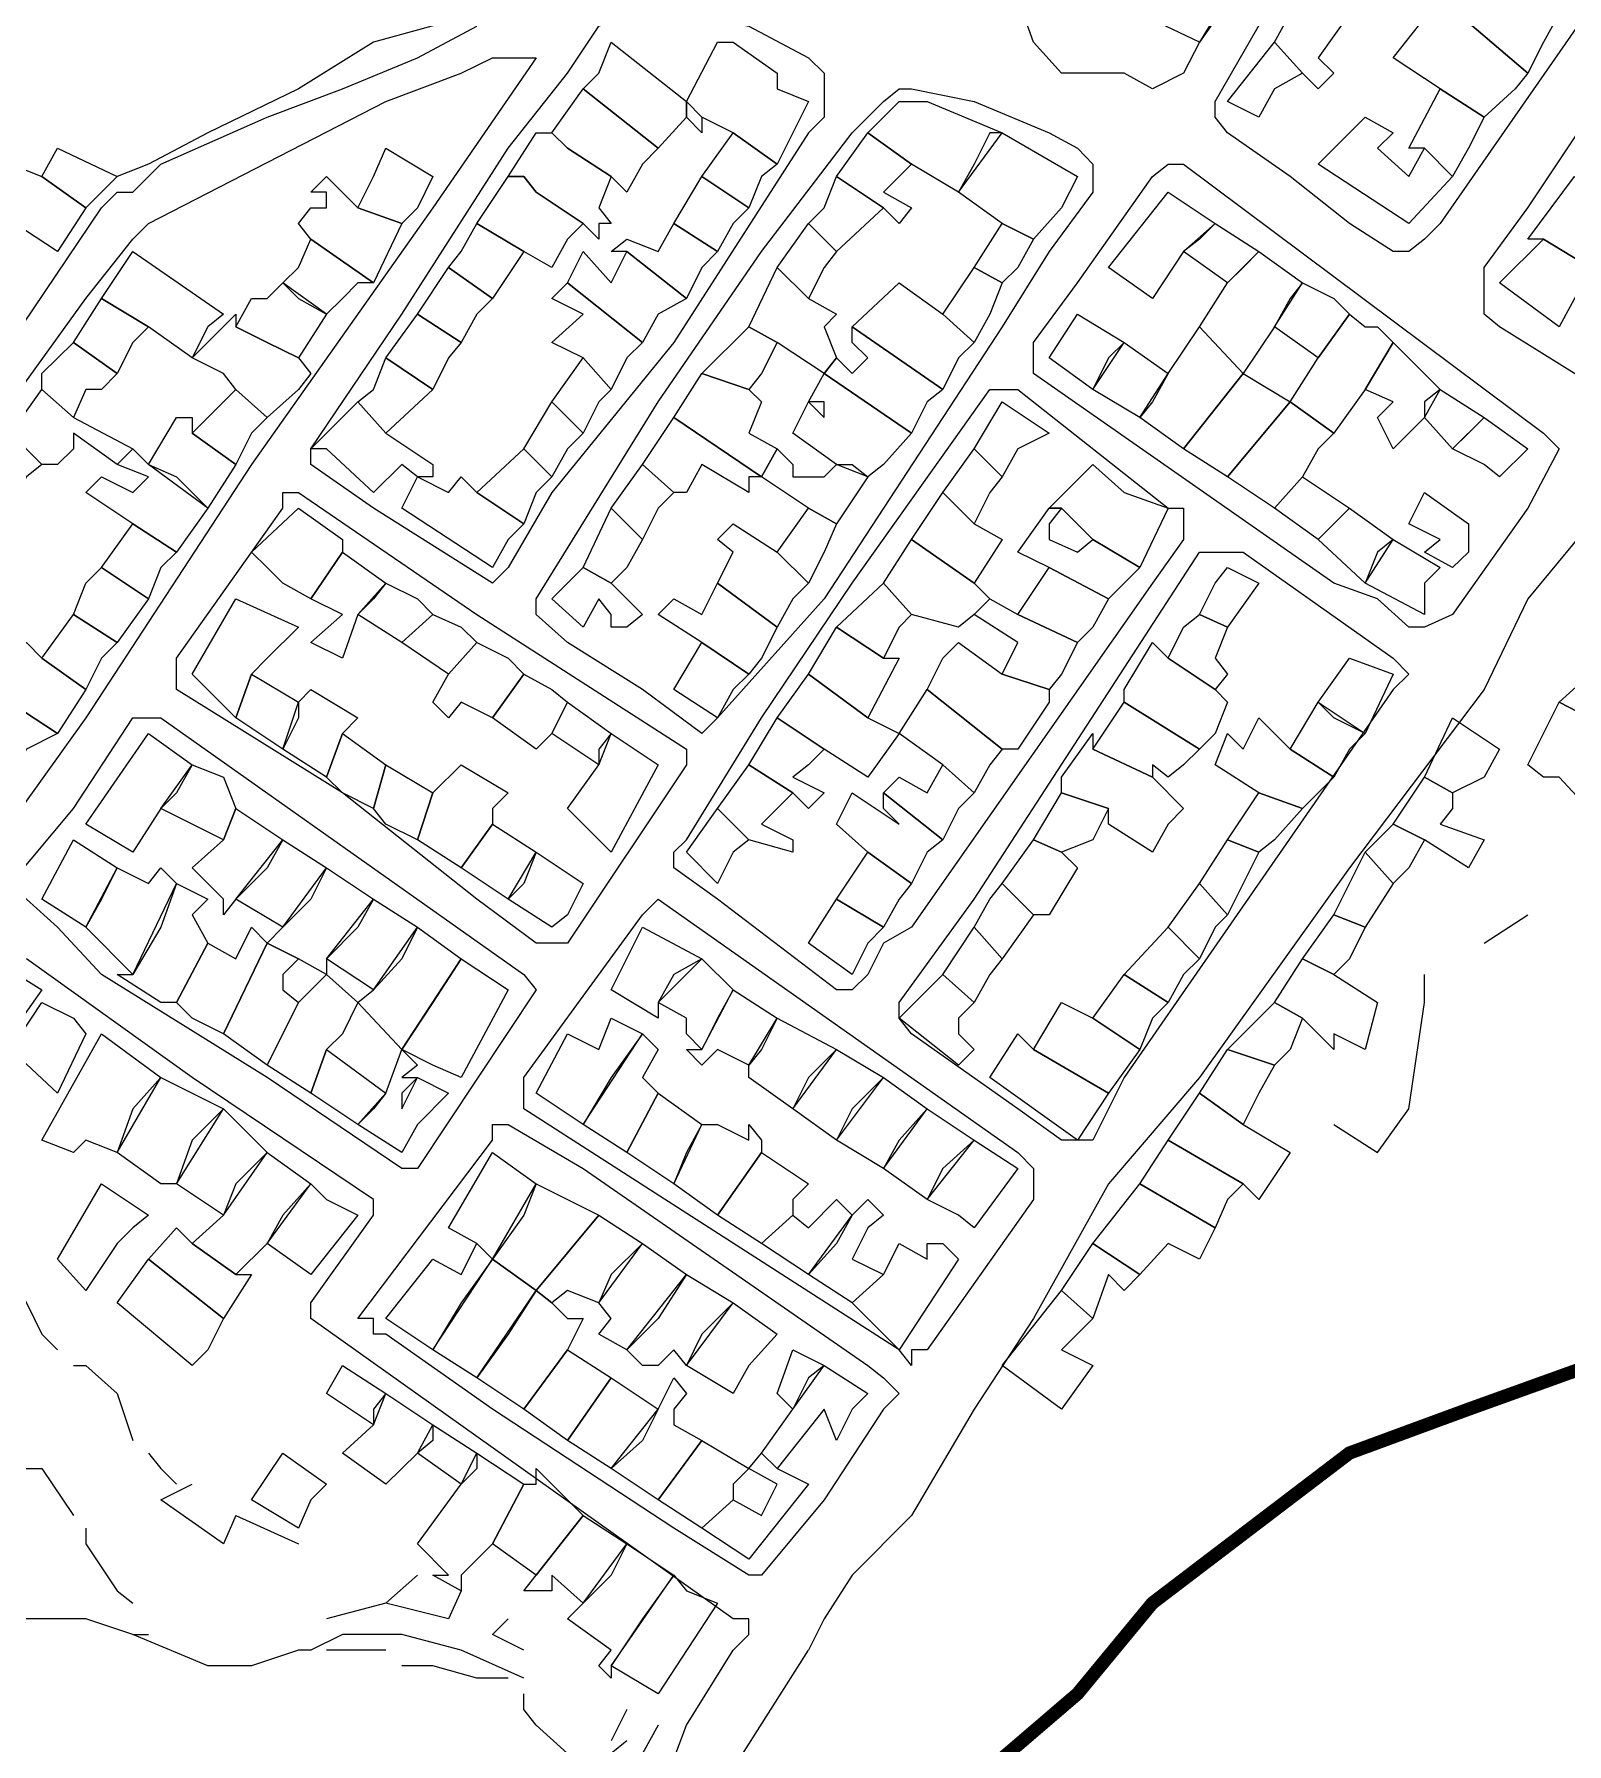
# Model space of a CAD drawing. Header units: millimetres. Extents: x -3588 to 75209, y -3737 to 38254.
# Drawn here: x 27916.7 to 28055, y 4965.9 to 5120.1 of the extents above; entities that cross this region are included whole.
import ezdxf

# ---------------------------------------------------------------- set-up
doc = ezdxf.new("R2010")
doc.units = ezdxf.units.MM
doc.layers.add('P', color=253, linetype='Continuous')

msp = doc.modelspace()

# ---------------------------------------------------------------- linework, layer by layer
at = {"layer": 'P'}
for points in [[(28015.074, 5116.618), (28012.257, 5116.618), (28009.424, 5116.618), (28006.896, 5119.434), (28005.488, 5123.387), (28004.063, 5124.812), (28004.063, 5127.628), (28004.063, 5128.749), (28009.424, 5136.942), (28025.812, 5161.508), (28027.221, 5162.628), (28032.582, 5164.037), (28044.713, 5157.267), (28044.713, 5151.906), (28021.859, 5119.434), (28020.435, 5116.618), (28017.618, 5115.209), (28015.074, 5116.618)], [(28035.399, 5153.314), (28040.76, 5150.498), (28021.859, 5119.434), (28016.482, 5121.979), (28033.99, 5147.953), (28027.221, 5151.906), (28030.037, 5157.267), (28035.399, 5153.314)], [(28035.399, 5103.063), (28030.037, 5107.304), (28024.388, 5111.256), (28023.268, 5112.665), (28023.268, 5114.073), (28028.629, 5123.387), (28044.713, 5146.545), (28050.362, 5154.723), (28051.498, 5154.723), (28052.907, 5154.723), (28069.278, 5143.712), (28069.278, 5142.304), (28069.278, 5139.759), (28059.676, 5126.22), (28043.592, 5103.063), (28042.184, 5101.654), (28040.76, 5100.534), (28039.351, 5100.534), (28035.399, 5103.063)], [(28089.603, 5130.173), (28093.556, 5127.628), (28094.964, 5127.628), (28094.964, 5126.22), (28093.556, 5124.812), (28088.195, 5116.618), (28084.242, 5111.256), (28076.048, 5097.701), (28070.687, 5089.523), (28066.462, 5084.162), (28065.037, 5084.162), (28055.723, 5089.523), (28048.954, 5093.748), (28047.545, 5094.885), (28047.545, 5096.293), (28047.545, 5099.11), (28051.498, 5104.487), (28065.037, 5124.812), (28076.048, 5138.351), (28078.593, 5138.351), (28084.242, 5134.398), (28089.603, 5130.173)], [(27867.151, 5103.063), (27872.801, 5109.848), (27878.162, 5118.026), (27883.539, 5123.387), (27890.309, 5128.749), (27895.67, 5130.173), (27899.911, 5131.581), (27905.272, 5131.581), (27910.634, 5132.99), (27921.356, 5131.581), (27934.911, 5130.173), (27947.33, 5130.173), (27952.691, 5128.749), (27959.461, 5127.628), (27962.005, 5127.628), (27964.838, 5126.22), (27964.838, 5124.812), (27963.414, 5124.812), (27956.644, 5121.979), (27947.33, 5119.434), (27940.561, 5115.209), (27932.367, 5111.256), (27927.005, 5108.424), (27924.189, 5107.304)], [(28052.907, 5119.434), (28051.498, 5116.618), (28043.592, 5123.387), (28044.713, 5124.812), (28044.713, 5126.22), (28047.545, 5123.387), (28050.362, 5126.22), (28054.315, 5121.979), (28052.907, 5119.434)], [(28030.037, 5121.979), (28031.174, 5124.812), (28035.399, 5121.979), (28032.582, 5118.026), (28033.99, 5116.618), (28032.582, 5115.209), (28031.174, 5116.618), (28028.629, 5119.434), (28030.037, 5121.979)], [(28050.362, 5115.209), (28047.545, 5112.665), (28043.592, 5115.209), (28039.351, 5118.026), (28043.592, 5123.387), (28051.498, 5116.618), (28050.362, 5115.209)], [(27958.053, 5070.607), (27947.33, 5077.377), (27941.681, 5081.33), (27941.681, 5082.738), (27949.875, 5094.885), (27959.461, 5109.848), (27964.838, 5116.618), (27967.655, 5120.859), (27970.199, 5121.979), (27974.424, 5121.979), (27975.561, 5121.979), (27981.21, 5120.859), (27986.571, 5118.026), (27987.98, 5116.618), (27987.98, 5115.209), (27987.98, 5112.665), (27986.571, 5111.256), (27974.424, 5092.34), (27963.414, 5078.785), (27959.461, 5072.015), (27958.053, 5070.607)], [(27914.586, 5092.34), (27922.764, 5104.487), (27924.189, 5105.895), (27925.597, 5105.895), (27928.126, 5108.424), (27937.728, 5112.665), (27944.513, 5115.209), (27951.283, 5118.026), (27956.644, 5120.859)], [(27975.561, 5114.073), (27975.561, 5112.665), (27973.016, 5109.848), (27966.246, 5115.209), (27967.655, 5116.618), (27968.775, 5119.434), (27975.561, 5114.073)], [(27985.163, 5111.256), (27983.739, 5108.424), (27979.786, 5111.256), (27976.969, 5112.665), (27975.561, 5114.073), (27978.377, 5119.434), (27979.786, 5119.434), (27983.739, 5116.618), (27983.739, 5115.209), (27986.571, 5114.073), (27985.163, 5111.256)], [(28028.629, 5115.209), (28027.221, 5112.665), (28024.388, 5114.073), (28028.629, 5119.434), (28031.174, 5116.618), (28028.629, 5115.209)], [(27909.225, 5046.329), (27897.078, 5057.052), (27895.67, 5058.46), (27895.67, 5059.885), (27906.681, 5075.968), (27921.356, 5096.293), (27925.597, 5101.654), (27927.005, 5103.063), (27948.45, 5114.073), (27955.236, 5116.618), (27958.053, 5118.026), (27960.885, 5118.026), (27962.005, 5118.026), (27952.691, 5104.487), (27936.32, 5081.33), (27921.356, 5058.46), (27913.45, 5047.45), (27912.042, 5046.329), (27910.634, 5046.329), (27909.225, 5046.329)], [(27971.608, 5061.005), (27964.838, 5065.246), (27962.005, 5067.774), (27962.005, 5069.199), (27973.016, 5086.979), (27982.33, 5100.534), (27990.524, 5111.256), (27993.341, 5114.073), (27994.749, 5115.209), (27995.885, 5115.209), (28001.535, 5114.073), (28008.304, 5111.256), (28010.849, 5109.848), (28012.257, 5108.424), (28012.257, 5107.304), (28012.257, 5105.895), (28008.304, 5100.534), (28004.063, 5093.748), (27987.98, 5069.199), (27978.377, 5058.46), (27976.969, 5057.052), (27971.608, 5061.005)], [(27971.608, 5108.424), (27970.199, 5105.895), (27968.775, 5107.304), (27964.838, 5109.848), (27963.414, 5111.256), (27966.246, 5115.209), (27973.016, 5109.848), (27971.608, 5108.424)], [(28046.137, 5109.848), (28044.713, 5107.304), (28042.184, 5109.848), (28040.76, 5109.848), (28043.592, 5115.209), (28047.545, 5112.665), (28046.137, 5109.848)], [(27976.969, 5112.665), (27976.969, 5111.256), (27975.561, 5112.665), (27975.561, 5114.073), (27976.969, 5112.665)], [(28001.535, 5108.424), (28000.11, 5105.895), (27995.885, 5108.424), (27991.932, 5111.256), (27993.341, 5112.665), (27994.749, 5114.073), (27997.294, 5114.073), (28004.063, 5111.256), (28002.943, 5111.256), (28001.535, 5108.424)], [(28037.943, 5109.848), (28040.76, 5107.304), (28042.184, 5109.848), (28044.713, 5107.304), (28040.76, 5103.063), (28032.582, 5108.424), (28036.807, 5112.665), (28039.351, 5111.256), (28037.943, 5109.848)], [(27967.655, 5103.063), (27967.655, 5101.654), (27966.246, 5103.063), (27962.005, 5105.895), (27960.885, 5107.304), (27959.461, 5107.304), (27962.005, 5111.256), (27963.414, 5111.256), (27964.838, 5109.848), (27968.775, 5107.304), (27967.655, 5104.487), (27968.775, 5103.063), (27967.655, 5103.063)], [(27982.33, 5107.304), (27981.21, 5104.487), (27976.969, 5107.304), (27979.786, 5111.256), (27983.739, 5108.424), (27982.33, 5107.304)], [(27994.749, 5107.304), (27993.341, 5105.895), (27995.885, 5104.487), (27994.749, 5103.063), (27993.341, 5104.487), (27989.1, 5107.304), (27991.932, 5111.256), (27995.885, 5108.424), (27994.749, 5107.304)], [(28009.424, 5104.487), (28006.896, 5101.654), (28004.063, 5103.063), (28000.11, 5105.895), (28004.063, 5111.256), (28010.849, 5107.304), (28009.424, 5104.487)], [(27922.764, 5105.895), (27921.356, 5104.487), (27917.403, 5107.304), (27918.811, 5109.848), (27924.189, 5107.304), (27922.764, 5105.895)], [(27951.283, 5104.487), (27949.875, 5103.063), (27945.922, 5104.487), (27947.33, 5107.304), (27948.45, 5109.848), (27952.691, 5107.304), (27951.283, 5104.487)], [(27917.403, 5107.304), (27921.356, 5104.487), (27918.811, 5100.534), (27910.634, 5105.895), (27912.042, 5108.424), (27913.45, 5107.304), (27914.586, 5108.424), (27917.403, 5107.304)], [(28037.943, 5069.199), (28033.99, 5070.607), (28006.896, 5089.523), (28006.896, 5090.932), (28006.896, 5092.34), (28010.849, 5097.701), (28017.618, 5107.304), (28019.027, 5108.424), (28020.435, 5108.424), (28052.907, 5084.162), (28054.315, 5082.738), (28051.498, 5077.377), (28044.713, 5067.774), (28042.184, 5066.654), (28040.76, 5066.654), (28037.943, 5069.199)], [(27945.922, 5104.487), (27949.875, 5103.063), (27947.33, 5097.701), (27941.681, 5101.654), (27940.561, 5103.063), (27941.681, 5104.487), (27943.089, 5104.487), (27943.089, 5105.895), (27941.681, 5105.895), (27943.089, 5107.304), (27945.922, 5104.487)], [(27964.838, 5101.654), (27963.414, 5099.11), (27960.885, 5100.534), (27956.644, 5103.063), (27959.461, 5107.304), (27960.885, 5107.304), (27962.005, 5105.895), (27966.246, 5103.063), (27964.838, 5101.654)], [(27979.786, 5103.063), (27978.377, 5100.534), (27974.424, 5103.063), (27976.969, 5107.304), (27981.21, 5104.487), (27979.786, 5103.063)], [(27987.98, 5104.487), (27989.1, 5107.304), (27993.341, 5104.487), (27989.1, 5100.534), (27986.571, 5103.063), (27987.98, 5104.487)], [(28021.859, 5101.654), (28020.435, 5100.534), (28017.618, 5096.293), (28013.665, 5099.11), (28019.027, 5105.895), (28023.268, 5103.063), (28021.859, 5101.654)], [(28062.509, 5099.11), (28061.084, 5096.293), (28057.132, 5099.11), (28052.907, 5101.654), (28051.498, 5101.654), (28055.723, 5107.304), (28063.917, 5101.654), (28062.509, 5099.11)], [(27955.236, 5100.534), (27956.644, 5103.063), (27960.885, 5100.534), (27958.053, 5096.293), (27954.1, 5099.11), (27955.236, 5100.534)], [(27976.969, 5099.11), (27975.561, 5096.293), (27970.199, 5100.534), (27968.775, 5100.534), (27970.199, 5101.654), (27973.016, 5100.534), (27974.424, 5103.063), (27978.377, 5100.534), (27976.969, 5099.11)], [(27987.98, 5099.11), (27986.571, 5096.293), (27983.739, 5099.11), (27986.571, 5103.063), (27989.1, 5100.534), (27987.98, 5099.11)], [(28005.488, 5099.11), (28004.063, 5097.701), (28001.535, 5099.11), (28004.063, 5103.063), (28006.896, 5101.654), (28005.488, 5099.11)], [(28025.812, 5099.11), (28024.388, 5097.701), (28020.435, 5100.534), (28023.268, 5103.063), (28027.221, 5100.534), (28025.812, 5099.11)], [(27945.922, 5097.701), (27944.513, 5096.293), (27943.089, 5094.885), (27939.136, 5097.701), (27940.561, 5099.11), (27941.681, 5101.654), (27947.33, 5097.701), (27945.922, 5097.701)], [(28055.723, 5096.293), (28054.315, 5093.748), (28048.954, 5097.701), (28052.907, 5101.654), (28057.132, 5099.11), (28055.723, 5096.293)], [(27932.367, 5093.748), (27930.958, 5090.932), (27927.005, 5093.748), (27922.764, 5096.293), (27925.597, 5100.534), (27933.775, 5094.885), (27932.367, 5093.748)], [(27973.016, 5094.885), (27971.608, 5092.34), (27964.838, 5097.701), (27966.246, 5100.534), (27968.775, 5097.701), (27970.199, 5100.534), (27975.561, 5096.293), (27973.016, 5094.885)], [(28030.037, 5096.293), (28028.629, 5093.748), (28025.812, 5089.523), (28021.859, 5093.748), (28024.388, 5097.701), (28027.221, 5100.534), (28031.174, 5097.701), (28030.037, 5096.293)], [(27956.644, 5094.885), (27955.236, 5092.34), (27951.283, 5094.885), (27954.1, 5099.11), (27958.053, 5096.293), (27956.644, 5094.885)], [(27986.571, 5096.293), (27989.1, 5094.885), (27987.98, 5093.748), (27989.1, 5090.932), (27987.98, 5089.523), (27983.739, 5092.34), (27981.21, 5093.748), (27983.739, 5099.11), (27986.571, 5096.293)], [(28002.943, 5094.885), (28001.535, 5092.34), (27998.702, 5094.885), (28001.535, 5099.11), (28004.063, 5097.701), (28002.943, 5094.885)], [(27940.561, 5096.293), (27943.089, 5094.885), (27940.561, 5090.932), (27937.728, 5092.34), (27934.911, 5093.748), (27936.32, 5096.293), (27937.728, 5096.293), (27939.136, 5097.701), (27940.561, 5096.293)], [(27970.199, 5090.932), (27968.775, 5088.099), (27966.246, 5090.932), (27963.414, 5092.34), (27966.246, 5094.885), (27963.414, 5096.293), (27964.838, 5097.701), (27971.608, 5092.34), (27970.199, 5090.932)], [(28000.11, 5090.932), (27998.702, 5088.099), (27990.524, 5093.748), (27994.749, 5097.701), (27998.702, 5094.885), (28001.535, 5092.34), (28000.11, 5090.932)], [(28033.99, 5096.293), (28035.399, 5094.885), (28032.582, 5090.932), (28028.629, 5093.748), (28031.174, 5097.701), (28033.99, 5096.293)], [(27925.597, 5092.34), (27924.189, 5089.523), (27920.236, 5092.34), (27922.764, 5096.293), (27927.005, 5093.748), (27925.597, 5092.34)], [(27940.561, 5088.099), (27937.728, 5085.571), (27934.911, 5088.099), (27933.775, 5089.523), (27930.958, 5090.932), (27934.911, 5094.885), (27934.911, 5093.748), (27937.728, 5092.34), (27940.561, 5090.932), (27941.681, 5089.523), (27940.561, 5088.099)], [(27954.1, 5090.932), (27952.691, 5088.099), (27948.45, 5090.932), (27951.283, 5094.885), (27955.236, 5092.34), (27954.1, 5090.932)], [(27982.33, 5089.523), (27981.21, 5088.099), (27976.969, 5089.523), (27981.21, 5093.748), (27983.739, 5092.34), (27982.33, 5089.523)], [(27997.294, 5086.979), (27995.885, 5084.162), (27987.98, 5089.523), (27989.1, 5090.932), (27990.524, 5089.523), (27991.932, 5090.932), (27990.524, 5092.34), (27990.524, 5093.748), (27998.702, 5088.099), (27997.294, 5086.979)], [(28013.665, 5090.932), (28012.257, 5088.099), (28008.304, 5090.932), (28010.849, 5094.885), (28015.074, 5092.34), (28013.665, 5090.932)], [(28025.812, 5089.523), (28020.435, 5082.738), (28016.482, 5085.571), (28019.027, 5089.523), (28021.859, 5093.748), (28025.812, 5089.523)], [(28036.807, 5093.748), (28037.943, 5093.748), (28039.351, 5092.34), (28036.807, 5088.099), (28033.99, 5084.162), (28030.037, 5086.979), (28032.582, 5090.932), (28035.399, 5094.885), (28036.807, 5093.748)], [(27922.764, 5088.099), (27921.356, 5088.099), (27920.236, 5085.571), (27917.403, 5088.099), (27917.403, 5089.523), (27920.236, 5092.34), (27924.189, 5089.523), (27922.764, 5088.099)], [(28017.618, 5086.979), (28016.482, 5085.571), (28012.257, 5088.099), (28015.074, 5092.34), (28019.027, 5089.523), (28017.618, 5086.979)], [(28042.184, 5086.979), (28042.184, 5085.571), (28039.351, 5082.738), (28037.943, 5085.571), (28039.351, 5086.979), (28036.807, 5088.099), (28039.351, 5092.34), (28043.592, 5088.099), (28042.184, 5086.979)], [(27947.33, 5088.099), (27948.45, 5090.932), (27952.691, 5088.099), (27948.45, 5084.162), (27945.922, 5086.979), (27947.33, 5088.099)], [(27967.655, 5086.979), (27966.246, 5084.162), (27963.414, 5086.979), (27966.246, 5090.932), (27968.775, 5088.099), (27967.655, 5086.979)], [(27981.21, 5088.099), (27982.33, 5086.979), (27981.21, 5084.162), (27983.739, 5082.738), (27982.33, 5080.209), (27974.424, 5085.571), (27976.969, 5089.523), (27981.21, 5088.099)], [(27993.341, 5081.33), (27991.932, 5080.209), (27989.1, 5081.33), (27985.163, 5084.162), (27986.571, 5086.979), (27987.98, 5085.571), (27987.98, 5086.979), (27986.571, 5086.979), (27987.98, 5089.523), (27995.885, 5084.162), (27993.341, 5081.33)], [(28024.388, 5080.209), (28020.435, 5082.738), (28025.812, 5089.523), (28030.037, 5086.979), (28024.388, 5080.209)], [(27920.236, 5085.571), (27925.597, 5082.738), (27924.189, 5081.33), (27920.236, 5084.162), (27920.236, 5082.738), (27918.811, 5081.33), (27917.403, 5081.33), (27914.586, 5084.162), (27917.403, 5088.099), (27920.236, 5085.571)], [(27936.32, 5084.162), (27934.911, 5081.33), (27930.958, 5084.162), (27934.911, 5088.099), (27937.728, 5085.571), (27936.32, 5084.162)], [(27993.341, 5038.136), (27991.932, 5035.319), (27990.524, 5033.911), (27989.1, 5033.911), (27978.377, 5042.088), (27974.424, 5044.921), (27974.424, 5046.329), (27975.561, 5047.45), (27982.33, 5058.46), (27990.524, 5070.607), (28002.943, 5088.099), (28004.063, 5088.099), (28005.488, 5088.099), (28019.027, 5077.377), (28020.435, 5077.377), (28020.435, 5074.56), (28017.618, 5070.607), (27995.885, 5039.56), (27993.341, 5038.136)], [(28046.137, 5084.162), (28044.713, 5082.738), (28042.184, 5085.571), (28043.592, 5088.099), (28047.545, 5085.571), (28046.137, 5084.162)], [(27952.691, 5080.209), (27951.283, 5080.209), (27949.875, 5081.33), (27947.33, 5078.785), (27943.089, 5082.738), (27941.681, 5082.738), (27945.922, 5086.979), (27948.45, 5084.162), (27952.691, 5081.33), (27952.691, 5080.209)], [(27964.838, 5082.738), (27963.414, 5080.209), (27960.885, 5082.738), (27963.414, 5086.979), (27966.246, 5084.162), (27964.838, 5082.738)], [(28005.488, 5082.738), (28004.063, 5080.209), (28001.535, 5082.738), (28004.063, 5086.979), (28008.304, 5084.162), (28005.488, 5082.738)], [(28032.582, 5082.738), (28031.174, 5080.209), (28028.629, 5077.377), (28024.388, 5080.209), (28030.037, 5086.979), (28033.99, 5084.162), (28032.582, 5082.738)], [(27930.958, 5084.162), (27934.911, 5081.33), (27932.367, 5077.377), (27927.005, 5081.33), (27929.55, 5085.571), (27930.958, 5085.571), (27930.958, 5084.162)], [(27981.21, 5080.209), (27981.21, 5078.785), (27976.969, 5081.33), (27975.561, 5078.785), (27974.424, 5078.785), (27971.608, 5081.33), (27974.424, 5085.571), (27982.33, 5080.209), (27981.21, 5080.209)], [(28047.545, 5081.33), (28044.713, 5082.738), (28047.545, 5085.571), (28051.498, 5082.738), (28048.954, 5080.209), (28047.545, 5081.33)], [(27915.995, 5080.209), (27914.586, 5077.377), (27912.042, 5080.209), (27914.586, 5084.162), (27917.403, 5081.33), (27915.995, 5080.209)], [(27929.55, 5080.209), (27932.367, 5077.377), (27929.55, 5073.424), (27925.597, 5075.968), (27921.356, 5078.785), (27922.764, 5080.209), (27925.597, 5078.785), (27927.005, 5080.209), (27924.189, 5081.33), (27925.597, 5082.738), (27927.005, 5081.33), (27929.55, 5080.209)], [(27962.005, 5078.785), (27960.885, 5075.968), (27956.644, 5078.785), (27960.885, 5082.738), (27963.414, 5080.209), (27962.005, 5078.785)], [(27990.524, 5081.33), (27991.932, 5080.209), (27989.1, 5075.968), (27986.571, 5077.377), (27982.33, 5080.209), (27983.739, 5082.738), (27985.163, 5081.33), (27985.163, 5080.209), (27986.571, 5080.209), (27987.98, 5080.209), (27989.1, 5081.33), (27990.524, 5081.33)], [(28002.943, 5078.785), (28001.535, 5075.968), (27998.702, 5078.785), (28001.535, 5082.738), (28004.063, 5080.209), (28002.943, 5078.785)], [(27973.016, 5077.377), (27971.608, 5074.56), (27968.775, 5077.377), (27971.608, 5081.33), (27974.424, 5078.785), (27973.016, 5077.377)], [(28015.074, 5078.785), (28019.027, 5077.377), (28016.482, 5072.015), (28012.257, 5074.56), (28009.424, 5077.377), (28008.304, 5077.377), (28012.257, 5081.33), (28015.074, 5078.785)], [(27959.461, 5074.56), (27958.053, 5072.015), (27949.875, 5077.377), (27951.283, 5080.209), (27954.1, 5078.785), (27955.236, 5080.209), (27956.644, 5078.785), (27960.885, 5075.968), (27959.461, 5074.56)], [(28033.99, 5075.968), (28032.582, 5074.56), (28028.629, 5077.377), (28031.174, 5080.209), (28035.399, 5077.377), (28033.99, 5075.968)], [(27962.005, 5038.136), (27956.644, 5042.088), (27944.513, 5051.691), (27929.55, 5061.005), (27929.55, 5062.413), (27929.55, 5063.837), (27939.136, 5077.377), (27939.136, 5078.785), (27940.561, 5078.785), (27956.644, 5067.774), (27975.561, 5055.644), (27975.561, 5054.235), (27964.838, 5038.136), (27963.414, 5038.136), (27962.005, 5038.136)], [(28001.535, 5075.968), (28004.063, 5074.56), (28001.535, 5070.607), (27995.885, 5074.56), (27998.702, 5078.785), (28001.535, 5075.968)], [(28046.137, 5073.424), (28044.713, 5072.015), (28042.184, 5073.424), (28043.592, 5074.56), (28040.76, 5075.968), (28042.184, 5078.785), (28046.137, 5075.968), (28046.137, 5073.424)], [(27941.681, 5069.199), (27939.136, 5070.607), (27937.728, 5072.015), (27936.32, 5073.424), (27940.561, 5077.377), (27944.513, 5074.56), (27944.513, 5073.424), (27941.681, 5069.199)], [(27970.199, 5072.015), (27968.775, 5070.607), (27966.246, 5072.015), (27968.775, 5077.377), (27971.608, 5074.56), (27970.199, 5072.015)], [(27987.98, 5073.424), (27986.571, 5070.607), (27983.739, 5073.424), (27986.571, 5077.377), (27989.1, 5075.968), (27987.98, 5073.424)], [(28058.268, 5077.377), (28051.498, 5069.199), (28047.545, 5061.005), (28035.399, 5044.921), (28021.859, 5026.005), (28013.665, 5016.402), (28006.896, 5004.272), (28001.535, 4996.078), (27995.885, 4986.476), (27990.524, 4981.114), (27987.98, 4977.161), (27986.571, 4974.345)], [(28008.304, 5075.968), (28008.304, 5074.56), (28010.849, 5073.424), (28012.257, 5074.56), (28016.482, 5072.015), (28013.665, 5069.199), (28008.304, 5072.015), (28005.488, 5073.424), (28008.304, 5077.377), (28009.424, 5077.377), (28008.304, 5075.968)], [(28037.943, 5073.424), (28036.807, 5070.607), (28032.582, 5074.56), (28035.399, 5077.377), (28039.351, 5074.56), (28037.943, 5073.424)], [(27928.126, 5072.015), (27927.005, 5069.199), (27922.764, 5072.015), (27925.597, 5075.968), (27929.55, 5073.424), (27928.126, 5072.015)], [(27985.163, 5069.199), (27983.739, 5066.654), (27978.377, 5070.607), (27979.786, 5073.424), (27978.377, 5074.56), (27979.786, 5075.968), (27983.739, 5073.424), (27986.571, 5070.607), (27985.163, 5069.199)], [(28001.535, 5070.607), (28002.943, 5069.199), (28001.535, 5067.774), (28000.11, 5066.654), (27995.885, 5067.774), (27993.341, 5070.607), (27995.885, 5074.56), (28001.535, 5070.607)], [(28042.184, 5070.607), (28042.184, 5067.774), (28036.807, 5070.607), (28039.351, 5074.56), (28043.592, 5072.015), (28042.184, 5070.607)], [(27922.764, 5072.015), (27927.005, 5069.199), (27924.189, 5065.246), (27920.236, 5067.774), (27921.356, 5070.607), (27922.764, 5072.015)], [(27947.33, 5069.199), (27945.922, 5067.774), (27944.513, 5063.837), (27941.681, 5065.246), (27944.513, 5067.774), (27941.681, 5069.199), (27944.513, 5073.424), (27948.45, 5070.607), (27947.33, 5069.199)], [(27968.775, 5070.607), (27971.608, 5067.774), (27970.199, 5066.654), (27968.775, 5066.654), (27968.775, 5067.774), (27967.655, 5069.199), (27966.246, 5066.654), (27963.414, 5069.199), (27966.246, 5072.015), (27968.775, 5070.607)], [(28015.074, 5026.005), (28012.257, 5020.355), (28010.849, 5020.355), (28009.424, 5020.355), (28005.488, 5023.188), (27995.885, 5029.958), (27994.749, 5031.366), (27994.749, 5032.774), (28001.535, 5042.088), (28021.859, 5073.424), (28023.268, 5073.424), (28024.388, 5073.424), (28025.812, 5073.424), (28039.351, 5063.837), (28040.76, 5062.413), (28039.351, 5061.005), (28015.074, 5026.005)], [(28012.257, 5066.654), (28010.849, 5065.246), (28005.488, 5067.774), (28008.304, 5072.015), (28013.665, 5069.199), (28012.257, 5066.654)], [(28023.268, 5070.607), (28024.388, 5072.015), (28027.221, 5070.607), (28024.388, 5066.654), (28021.859, 5067.774), (28023.268, 5070.607)], [(27951.283, 5069.199), (27952.691, 5067.774), (27949.875, 5065.246), (27945.922, 5067.774), (27948.45, 5070.607), (27951.283, 5069.199)], [(27982.33, 5063.837), (27981.21, 5062.413), (27976.969, 5065.246), (27973.016, 5067.774), (27974.424, 5069.199), (27976.969, 5067.774), (27978.377, 5070.607), (27983.739, 5066.654), (27982.33, 5063.837)], [(27994.749, 5066.654), (27993.341, 5063.837), (27989.1, 5066.654), (27993.341, 5070.607), (27995.885, 5067.774), (27994.749, 5066.654)], [(27937.728, 5063.837), (27936.32, 5062.413), (27934.911, 5058.46), (27930.958, 5062.413), (27934.911, 5069.199), (27940.561, 5066.654), (27937.728, 5063.837)], [(28009.424, 5062.413), (28008.304, 5061.005), (28004.063, 5062.413), (28005.488, 5065.246), (28001.535, 5067.774), (28002.943, 5069.199), (28005.488, 5067.774), (28010.849, 5065.246), (28009.424, 5062.413)], [(27922.764, 5063.837), (27921.356, 5061.005), (27917.403, 5063.837), (27920.236, 5067.774), (27924.189, 5065.246), (27922.764, 5063.837)], [(27955.236, 5066.654), (27956.644, 5065.246), (27954.1, 5062.413), (27949.875, 5065.246), (27952.691, 5067.774), (27955.236, 5066.654)], [(28020.435, 5066.654), (28021.859, 5067.774), (28024.388, 5066.654), (28023.268, 5063.837), (28024.388, 5062.413), (28023.268, 5061.005), (28019.027, 5063.837), (28020.435, 5066.654)], [(27993.341, 5063.837), (27994.749, 5063.837), (27991.932, 5058.46), (27986.571, 5062.413), (27989.1, 5066.654), (27993.341, 5063.837)], [(28066.462, 5055.644), (28065.037, 5053.099), (28062.509, 5055.644), (28054.315, 5059.885), (28057.132, 5062.413), (28057.132, 5063.837), (28058.268, 5066.654), (28058.268, 5065.246), (28063.917, 5062.413), (28069.278, 5058.46), (28067.87, 5058.46), (28066.462, 5055.644)], [(27917.403, 5063.837), (27921.356, 5061.005), (27918.811, 5057.052), (27910.634, 5062.413), (27912.042, 5063.837), (27912.042, 5065.246), (27914.586, 5063.837), (27915.995, 5065.246), (27917.403, 5063.837)], [(27959.461, 5063.837), (27960.885, 5062.413), (27958.053, 5058.46), (27955.236, 5059.885), (27954.1, 5058.46), (27952.691, 5059.885), (27954.1, 5062.413), (27956.644, 5065.246), (27959.461, 5063.837)], [(27979.786, 5061.005), (27978.377, 5058.46), (27974.424, 5061.005), (27976.969, 5065.246), (27981.21, 5062.413), (27979.786, 5061.005)], [(27998.702, 5063.837), (28000.11, 5065.246), (28004.063, 5062.413), (28008.304, 5061.005), (28008.304, 5059.885), (28005.488, 5055.644), (28004.063, 5055.644), (27997.294, 5061.005), (27998.702, 5063.837)], [(28023.268, 5057.052), (28021.859, 5055.644), (28015.074, 5059.885), (28015.074, 5061.005), (28017.618, 5065.246), (28019.027, 5063.837), (28023.268, 5061.005), (28024.388, 5059.885), (28023.268, 5057.052)], [(28033.99, 5058.46), (28032.582, 5059.885), (28035.399, 5063.837), (28039.351, 5062.413), (28036.807, 5057.052), (28033.99, 5058.46)], [(27915.995, 5055.644), (27914.586, 5053.099), (27912.042, 5055.644), (27913.45, 5058.46), (27910.634, 5059.885), (27909.225, 5061.005), (27910.634, 5062.413), (27918.811, 5057.052), (27915.995, 5055.644)], [(27940.561, 5058.46), (27939.136, 5055.644), (27934.911, 5058.46), (27936.32, 5062.413), (27940.561, 5059.885), (27940.561, 5058.46)], [(27963.414, 5061.005), (27964.838, 5059.885), (27963.414, 5057.052), (27962.005, 5055.644), (27958.053, 5058.46), (27960.885, 5062.413), (27963.414, 5061.005)], [(27991.932, 5058.46), (27994.749, 5057.052), (27991.932, 5053.099), (27987.98, 5055.644), (27983.739, 5058.46), (27986.571, 5062.413), (27991.932, 5058.46)], [(27945.922, 5058.46), (27944.513, 5057.052), (27943.089, 5053.099), (27939.136, 5055.644), (27940.561, 5059.885), (27941.681, 5061.005), (27945.922, 5058.46)], [(27967.655, 5055.644), (27967.655, 5054.235), (27963.414, 5057.052), (27964.838, 5059.885), (27968.775, 5057.052), (27967.655, 5055.644)], [(28002.943, 5054.235), (28001.535, 5051.691), (27998.702, 5054.235), (27994.749, 5057.052), (27997.294, 5061.005), (28004.063, 5055.644), (28002.943, 5054.235)], [(28020.435, 5054.235), (28019.027, 5053.099), (28017.618, 5054.235), (28017.618, 5053.099), (28012.257, 5055.644), (28015.074, 5059.885), (28021.859, 5055.644), (28020.435, 5054.235)], [(28035.399, 5055.644), (28033.99, 5053.099), (28030.037, 5055.644), (28032.582, 5059.885), (28036.807, 5057.052), (28035.399, 5055.644)], [(28059.676, 5051.691), (28058.268, 5048.874), (28054.315, 5053.099), (28052.907, 5053.099), (28051.498, 5054.235), (28054.315, 5059.885), (28062.509, 5055.644), (28059.676, 5051.691)], [(27949.875, 5017.811), (27937.728, 5026.005), (27922.764, 5035.319), (27918.811, 5039.56), (27915.995, 5042.088), (27914.586, 5043.513), (27920.236, 5050.282), (27925.597, 5058.46), (27927.005, 5058.46), (27928.126, 5058.46), (27960.885, 5035.319), (27962.005, 5033.911), (27951.283, 5017.811), (27949.875, 5017.811)], [(27986.571, 5054.235), (27985.163, 5053.099), (27987.98, 5051.691), (27986.571, 5050.282), (27985.163, 5051.691), (27981.21, 5054.235), (27983.739, 5058.46), (27987.98, 5055.644), (27986.571, 5054.235)], [(28030.037, 5055.644), (28033.99, 5053.099), (28031.174, 5050.282), (28027.221, 5051.691), (28023.268, 5054.235), (28024.388, 5057.052), (28025.812, 5055.644), (28027.221, 5058.46), (28030.037, 5055.644)], [(28047.545, 5053.099), (28044.713, 5051.691), (28042.184, 5053.099), (28044.713, 5058.46), (28048.954, 5055.644), (28047.545, 5053.099)], [(27929.55, 5051.691), (27928.126, 5050.282), (27925.597, 5046.329), (27921.356, 5048.874), (27927.005, 5057.052), (27930.958, 5054.235), (27929.55, 5051.691)], [(27944.513, 5051.691), (27943.089, 5053.099), (27944.513, 5057.052), (27948.45, 5054.235), (27947.33, 5050.282), (27944.513, 5051.691)], [(27966.246, 5048.874), (27964.838, 5050.282), (27967.655, 5054.235), (27968.775, 5057.052), (27973.016, 5054.235), (27968.775, 5046.329), (27966.246, 5048.874)], [(28019.027, 5048.874), (28017.618, 5046.329), (28013.665, 5048.874), (28013.665, 5050.282), (28009.424, 5051.691), (28009.424, 5053.099), (28012.257, 5057.052), (28012.257, 5055.644), (28017.618, 5053.099), (28020.435, 5050.282), (28019.027, 5048.874)], [(27933.775, 5053.099), (27934.911, 5050.282), (27933.775, 5047.45), (27928.126, 5050.282), (27930.958, 5054.235), (27933.775, 5053.099)], [(27948.45, 5048.874), (27947.33, 5050.282), (27948.45, 5054.235), (27952.691, 5051.691), (27951.283, 5047.45), (27948.45, 5048.874)], [(27958.053, 5050.282), (27958.053, 5048.874), (27955.236, 5044.921), (27951.283, 5047.45), (27952.691, 5051.691), (27955.236, 5054.235), (27959.461, 5051.691), (27958.053, 5050.282)], [(27983.739, 5050.282), (27982.33, 5048.874), (27985.163, 5047.45), (27985.163, 5046.329), (27981.21, 5047.45), (27978.377, 5050.282), (27981.21, 5054.235), (27985.163, 5051.691), (27983.739, 5050.282)], [(28000.11, 5050.282), (27998.702, 5047.45), (27993.341, 5051.691), (27994.749, 5053.099), (27997.294, 5051.691), (27998.702, 5054.235), (28001.535, 5051.691), (28000.11, 5050.282)], [(28044.713, 5050.282), (28043.592, 5048.874), (28047.545, 5047.45), (28046.137, 5044.921), (28042.184, 5047.45), (28039.351, 5048.874), (28042.184, 5053.099), (28044.713, 5051.691), (28044.713, 5050.282)], [(27997.294, 5046.329), (27995.885, 5043.513), (27991.932, 5046.329), (27989.1, 5048.874), (27990.524, 5051.691), (27994.749, 5048.874), (27993.341, 5050.282), (27993.341, 5051.691), (27998.702, 5047.45), (27997.294, 5046.329)], [(28012.257, 5047.45), (28009.424, 5046.329), (28006.896, 5047.45), (28009.424, 5051.691), (28013.665, 5050.282), (28012.257, 5047.45)], [(28028.629, 5047.45), (28027.221, 5046.329), (28024.388, 5047.45), (28027.221, 5051.691), (28031.174, 5050.282), (28028.629, 5047.45)], [(27937.728, 5044.921), (27934.911, 5042.088), (27933.775, 5040.68), (27933.775, 5042.088), (27930.958, 5044.921), (27933.775, 5047.45), (27934.911, 5050.282), (27939.136, 5047.45), (27937.728, 5044.921)], [(27960.885, 5043.513), (27959.461, 5042.088), (27955.236, 5044.921), (27958.053, 5048.874), (27962.005, 5046.329), (27960.885, 5043.513)], [(27979.786, 5046.329), (27978.377, 5043.513), (27975.561, 5046.329), (27978.377, 5050.282), (27981.21, 5047.45), (27979.786, 5046.329)], [(28040.76, 5044.921), (28039.351, 5043.513), (28036.807, 5046.329), (28039.351, 5048.874), (28042.184, 5047.45), (28040.76, 5044.921)], [(27922.764, 5042.088), (27921.356, 5039.56), (27917.403, 5042.088), (27920.236, 5047.45), (27924.189, 5044.921), (27922.764, 5042.088)], [(27941.681, 5042.088), (27939.136, 5039.56), (27934.911, 5042.088), (27939.136, 5047.45), (27943.089, 5044.921), (27941.681, 5042.088)], [(28009.424, 5046.329), (28010.849, 5044.921), (28008.304, 5040.68), (28006.896, 5040.68), (28004.063, 5043.513), (28006.896, 5047.45), (28009.424, 5046.329)], [(28025.812, 5043.513), (28024.388, 5040.68), (28021.859, 5043.513), (28024.388, 5047.45), (28027.221, 5046.329), (28025.812, 5043.513)], [(27964.838, 5040.68), (27963.414, 5039.56), (27959.461, 5042.088), (27962.005, 5046.329), (27966.246, 5043.513), (27964.838, 5040.68)], [(27994.749, 5042.088), (27993.341, 5039.56), (27989.1, 5042.088), (27991.932, 5046.329), (27995.885, 5043.513), (27994.749, 5042.088)], [(28035.399, 5043.513), (28036.807, 5046.329), (28039.351, 5043.513), (28036.807, 5039.56), (28033.99, 5040.68), (28035.399, 5043.513)], [(27928.126, 5039.56), (27925.597, 5035.319), (27921.356, 5039.56), (27924.189, 5044.921), (27927.005, 5043.513), (27928.126, 5044.921), (27929.55, 5043.513), (27928.126, 5039.56)], [(27945.922, 5039.56), (27943.089, 5036.727), (27943.089, 5035.319), (27940.561, 5036.727), (27937.728, 5038.136), (27939.136, 5039.56), (27943.089, 5044.921), (27947.33, 5042.088), (27945.922, 5039.56)], [(27928.126, 5032.774), (27924.189, 5035.319), (27925.597, 5035.319), (27929.55, 5043.513), (27932.367, 5042.088), (27930.958, 5040.68), (27932.367, 5038.136), (27929.55, 5032.774), (27928.126, 5032.774)], [(28002.943, 5042.088), (28004.063, 5043.513), (28006.896, 5040.68), (28004.063, 5036.727), (28001.535, 5039.56), (28002.943, 5042.088)], [(28023.268, 5039.56), (28021.859, 5036.727), (28019.027, 5039.56), (28021.859, 5043.513), (28024.388, 5040.68), (28023.268, 5039.56)], [(27949.875, 5036.727), (27947.33, 5033.911), (27943.089, 5036.727), (27947.33, 5042.088), (27951.283, 5039.56), (27949.875, 5036.727)], [(27995.885, 5001.439), (27995.885, 5000.031), (27994.749, 5001.439), (27960.885, 5023.188), (27960.885, 5024.596), (27960.885, 5026.005), (27971.608, 5040.68), (27973.016, 5042.088), (28005.488, 5019.235), (28006.896, 5017.811), (28006.896, 5016.402), (28006.896, 5014.994), (27997.294, 5001.439), (27995.885, 5001.439)], [(27991.932, 5038.136), (27990.524, 5035.319), (27986.571, 5038.136), (27989.1, 5042.088), (27993.341, 5039.56), (27991.932, 5038.136)], [(27930.958, 5031.366), (27929.55, 5032.774), (27932.367, 5038.136), (27934.911, 5036.727), (27936.32, 5039.56), (27937.728, 5038.136), (27933.775, 5029.958), (27930.958, 5031.366)], [(27952.691, 5032.774), (27949.875, 5028.549), (27945.922, 5032.774), (27947.33, 5033.911), (27951.283, 5039.56), (27955.236, 5036.727), (27952.691, 5032.774)], [(27974.424, 5035.319), (27973.016, 5032.774), (27973.016, 5031.366), (27968.775, 5033.911), (27971.608, 5039.56), (27976.969, 5036.727), (27974.424, 5035.319)], [(28002.943, 5035.319), (28001.535, 5032.774), (27998.702, 5035.319), (28001.535, 5039.56), (28004.063, 5036.727), (28002.943, 5035.319)], [(28020.435, 5035.319), (28019.027, 5032.774), (28015.074, 5035.319), (28019.027, 5039.56), (28021.859, 5036.727), (28020.435, 5035.319)], [(28035.399, 5036.727), (28033.99, 5035.319), (28031.174, 5036.727), (28033.99, 5040.68), (28036.807, 5039.56), (28035.399, 5036.727)], [(28047.545, 5038.136), (28051.498, 5040.68)], [(27914.586, 5029.958), (27913.45, 5027.125), (27909.225, 5035.319), (27910.634, 5038.136), (27917.403, 5033.911), (27914.586, 5029.958)], [(27939.136, 5035.319), (27939.136, 5033.911), (27940.561, 5032.774), (27937.728, 5027.125), (27933.775, 5029.958), (27937.728, 5038.136), (27940.561, 5036.727), (27939.136, 5035.319)], [(27973.016, 4960.79), (27975.561, 4967.575), (27979.786, 4974.345), (27981.21, 4975.753), (27981.21, 4977.161), (27979.786, 4977.161), (27941.681, 5004.272), (27941.681, 5005.68), (27947.33, 5013.586), (27947.33, 5014.994), (27930.958, 5026.005), (27915.995, 5036.727)], [(27952.691, 5027.125), (27949.875, 5028.549), (27955.236, 5036.727), (27959.461, 5033.911), (27955.236, 5026.005), (27952.691, 5027.125)], [(27978.377, 5031.366), (27976.969, 5028.549), (27975.561, 5029.958), (27975.561, 5031.366), (27973.016, 5032.774), (27976.969, 5036.727), (27979.786, 5033.911), (27978.377, 5031.366)], [(28033.99, 5035.319), (28037.943, 5032.774), (28036.807, 5028.549), (28033.99, 5029.958), (28033.99, 5028.549), (28031.174, 5031.366), (28028.629, 5032.774), (28031.174, 5036.727), (28033.99, 5035.319)], [(27944.513, 5029.958), (27943.089, 5028.549), (27941.681, 5024.596), (27937.728, 5027.125), (27940.561, 5032.774), (27943.089, 5035.319), (27945.922, 5032.774), (27944.513, 5029.958)], [(28000.11, 5031.366), (28000.11, 5029.958), (28001.535, 5028.549), (28000.11, 5027.125), (27994.749, 5031.366), (27998.702, 5035.319), (28001.535, 5032.774), (28000.11, 5031.366)], [(28017.618, 5031.366), (28016.482, 5028.549), (28012.257, 5031.366), (28015.074, 5035.319), (28019.027, 5032.774), (28017.618, 5031.366)], [(28033.99, 5021.764), (28037.943, 5019.235), (28040.76, 5023.188), (28042.184, 5032.774), (28042.184, 5035.319)], [(27982.33, 5028.549), (27981.21, 5027.125), (27978.377, 5028.549), (27976.969, 5027.125), (27975.561, 5028.549), (27976.969, 5028.549), (27979.786, 5033.911), (27983.739, 5031.366), (27982.33, 5028.549)], [(27920.236, 5031.366), (27921.356, 5029.958), (27918.811, 5024.596), (27914.586, 5028.549), (27917.403, 5032.774), (27920.236, 5031.366)], [(28012.257, 5031.366), (28016.482, 5028.549), (28013.665, 5024.596), (28006.896, 5028.549), (28009.424, 5032.774), (28012.257, 5031.366)], [(28030.037, 5028.549), (28028.629, 5027.125), (28024.388, 5028.549), (28028.629, 5032.774), (28031.174, 5031.366), (28030.037, 5028.549)], [(27968.775, 5026.005), (27966.246, 5021.764), (27962.005, 5024.596), (27964.838, 5029.958), (27967.655, 5028.549), (27968.775, 5031.366), (27971.608, 5029.958), (27968.775, 5026.005)], [(27986.571, 5026.005), (27985.163, 5023.188), (27981.21, 5026.005), (27981.21, 5027.125), (27983.739, 5031.366), (27989.1, 5028.549), (27986.571, 5026.005)], [(27925.597, 5023.188), (27924.189, 5019.235), (27921.356, 5020.355), (27920.236, 5019.235), (27917.403, 5020.355), (27922.764, 5029.958), (27928.126, 5026.005), (27925.597, 5023.188)], [(27970.199, 5019.235), (27966.246, 5021.764), (27971.608, 5029.958), (27973.016, 5028.549), (27971.608, 5026.005), (27973.016, 5024.596), (27970.199, 5019.235)], [(28006.896, 5028.549), (28013.665, 5024.596), (28010.849, 5020.355), (28002.943, 5026.005), (28005.488, 5029.958), (28006.896, 5028.549)], [(27947.33, 5023.188), (27945.922, 5021.764), (27941.681, 5024.596), (27943.089, 5028.549), (27948.45, 5024.596), (27947.33, 5023.188)], [(27951.283, 5021.764), (27949.875, 5019.235), (27945.922, 5021.764), (27948.45, 5024.596), (27949.875, 5028.549), (27951.283, 5027.125), (27949.875, 5026.005), (27951.283, 5026.005), (27949.875, 5024.596), (27949.875, 5023.188), (27951.283, 5026.005), (27954.1, 5024.596), (27951.283, 5021.764)], [(27990.524, 5023.188), (27989.1, 5020.355), (27985.163, 5023.188), (27989.1, 5028.549), (27993.341, 5026.005), (27990.524, 5023.188)], [(28027.221, 5024.596), (28025.812, 5021.764), (28021.859, 5024.596), (28024.388, 5028.549), (28028.629, 5027.125), (28027.221, 5024.596)], [(27930.958, 5020.355), (27929.55, 5016.402), (27928.126, 5016.402), (27924.189, 5019.235), (27928.126, 5026.005), (27933.775, 5023.188), (27930.958, 5020.355)], [(27994.749, 5020.355), (27993.341, 5017.811), (27989.1, 5020.355), (27993.341, 5026.005), (27997.294, 5023.188), (27994.749, 5020.355)], [(27975.561, 5019.235), (27974.424, 5016.402), (27970.199, 5019.235), (27973.016, 5024.596), (27976.969, 5021.764), (27975.561, 5019.235)], [(28025.812, 5021.764), (28030.037, 5019.235), (28027.221, 5014.994), (28025.812, 5016.402), (28019.027, 5020.355), (28021.859, 5024.596), (28025.812, 5021.764)], [(27934.911, 5016.402), (27933.775, 5013.586), (27929.55, 5016.402), (27933.775, 5023.188), (27937.728, 5019.235), (27934.911, 5016.402)], [(27998.702, 5017.811), (27997.294, 5014.994), (27993.341, 5017.811), (27997.294, 5023.188), (28001.535, 5020.355), (27998.702, 5017.811)], [(27947.33, 5002.863), (27947.33, 5004.272), (27945.922, 5004.272), (27958.053, 5020.355), (27958.053, 5021.764), (27959.461, 5021.764), (27966.246, 5017.811), (27991.932, 5000.031), (27993.341, 4998.91), (27994.749, 4997.486), (27993.341, 4996.078), (27987.98, 4987.9), (27982.33, 4981.114), (27981.21, 4981.114), (27974.424, 4985.355), (27958.053, 4996.078), (27948.45, 5002.863), (27947.33, 5002.863)], [(27982.33, 5019.235), (27978.377, 5013.586), (27974.424, 5016.402), (27976.969, 5021.764), (27978.377, 5021.764), (27981.21, 5020.355), (27981.21, 5021.764), (27982.33, 5020.355), (27982.33, 5019.235)], [(28000.11, 5013.586), (27997.294, 5014.994), (28001.535, 5020.355), (28005.488, 5017.811), (28001.535, 5012.45), (28000.11, 5013.586)], [(28024.388, 5014.994), (28023.268, 5012.45), (28016.482, 5016.402), (28019.027, 5020.355), (28025.812, 5016.402), (28024.388, 5014.994)], [(27939.136, 5013.586), (27937.728, 5011.041), (27934.911, 5008.225), (27930.958, 5011.041), (27933.775, 5013.586), (27937.728, 5019.235), (27941.681, 5016.402), (27939.136, 5013.586)], [(27960.885, 5013.586), (27958.053, 5009.633), (27956.644, 5011.041), (27954.1, 5012.45), (27958.053, 5019.235), (27962.005, 5016.402), (27960.885, 5013.586)], [(27985.163, 5014.994), (27985.163, 5013.586), (27982.33, 5011.041), (27978.377, 5013.586), (27982.33, 5019.235), (27986.571, 5016.402), (27985.163, 5014.994)], [(27925.597, 5012.45), (27924.189, 5011.041), (27921.356, 5006.8), (27918.811, 5009.633), (27922.764, 5016.402), (27927.005, 5013.586), (27925.597, 5012.45)], [(27943.089, 5014.994), (27945.922, 5013.586), (27941.681, 5008.225), (27937.728, 5011.041), (27941.681, 5016.402), (27943.089, 5014.994)], [(27964.838, 5014.994), (27967.655, 5013.586), (27962.005, 5006.8), (27958.053, 5009.633), (27962.005, 5016.402), (27964.838, 5014.994)], [(28023.268, 5012.45), (28021.859, 5009.633), (28019.027, 5011.041), (28016.482, 5008.225), (28012.257, 5011.041), (28016.482, 5016.402), (28023.268, 5012.45)], [(27989.1, 5011.041), (27986.571, 5008.225), (27982.33, 5011.041), (27985.163, 5013.586), (27986.571, 5012.45), (27989.1, 5014.994), (27990.524, 5013.586), (27989.1, 5011.041)], [(27991.932, 5012.45), (27990.524, 5009.633), (27993.341, 5008.225), (27990.524, 5005.68), (27986.571, 5008.225), (27990.524, 5013.586), (27991.932, 5014.994), (27993.341, 5013.586), (27991.932, 5012.45)], [(27968.775, 5008.225), (27967.655, 5005.68), (27964.838, 5006.8), (27963.414, 5005.68), (27962.005, 5006.8), (27967.655, 5013.586), (27971.608, 5011.041), (27968.775, 5008.225)], [(27930.958, 5011.041), (27934.911, 5008.225), (27936.32, 5008.225), (27933.775, 5004.272), (27927.005, 5009.633), (27929.55, 5012.45), (27930.958, 5011.041)], [(27955.236, 5005.68), (27952.691, 5001.439), (27948.45, 5004.272), (27952.691, 5009.633), (27955.236, 5008.225), (27956.644, 5011.041), (27958.053, 5009.633), (27955.236, 5005.68)], [(27973.016, 5004.272), (27970.199, 5001.439), (27967.655, 5002.863), (27968.775, 5004.272), (27967.655, 5005.68), (27971.608, 5011.041), (27975.561, 5008.225), (27973.016, 5004.272)], [(27998.702, 5011.041), (28000.11, 5009.633), (27994.749, 5001.439), (27990.524, 5005.68), (27993.341, 5008.225), (27994.749, 5011.041), (27997.294, 5009.633), (27997.294, 5011.041), (27998.702, 5011.041)], [(28016.482, 5008.225), (28015.074, 5006.8), (28013.665, 5008.225), (28012.257, 5004.272), (28009.424, 5006.8), (28012.257, 5011.041), (28016.482, 5008.225)], [(27914.586, 5009.633), (27914.586, 5008.225), (27915.995, 5005.68), (27917.403, 5002.863), (27918.811, 5001.439)], [(27932.367, 5001.439), (27930.958, 5000.031), (27924.189, 5005.68), (27927.005, 5009.633), (27933.775, 5004.272), (27932.367, 5001.439)], [(27959.461, 5002.863), (27956.644, 4998.91), (27952.691, 5001.439), (27958.053, 5009.633), (27962.005, 5006.8), (27959.461, 5002.863)], [(27976.969, 5002.863), (27975.561, 5000.031), (27974.424, 5001.439), (27973.016, 5000.031), (27971.608, 5000.031), (27970.199, 5001.439), (27975.561, 5008.225), (27979.786, 5005.68), (27976.969, 5002.863)], [(27964.838, 5004.272), (27966.246, 5004.272), (27964.838, 5001.439), (27960.885, 4996.078), (27956.644, 4998.91), (27962.005, 5006.8), (27963.414, 5005.68), (27964.838, 5004.272)], [(27981.21, 5000.031), (27979.786, 4997.486), (27975.561, 5000.031), (27979.786, 5005.68), (27983.739, 5002.863), (27981.21, 5000.031)], [(28012.257, 5004.272), (28009.424, 5001.439), (28012.257, 5000.031), (28009.424, 4996.078), (28004.063, 5000.031), (28009.424, 5006.8), (28012.257, 5004.272)], [(27968.775, 4998.91), (27964.838, 4993.261), (27960.885, 4996.078), (27964.838, 5001.439), (27968.775, 4998.91)], [(27986.571, 4998.91), (27985.163, 4996.078), (27983.739, 4997.486), (27985.163, 5001.439), (27987.98, 5000.031), (27986.571, 4998.91)], [(27920.236, 5000.031), (27921.356, 5000.031), (27924.189, 4997.486), (27925.597, 4993.261)], [(27947.33, 4996.078), (27947.33, 4994.669), (27943.089, 4997.486), (27944.513, 5000.031), (27948.45, 4997.486), (27947.33, 4996.078)], [(27990.524, 4996.078), (27989.1, 4993.261), (27987.98, 4996.078), (27983.739, 4990.717), (27982.33, 4992.125), (27985.163, 4996.078), (27987.98, 5000.031), (27991.932, 4997.486), (27990.524, 4996.078)], [(27971.608, 4993.261), (27968.775, 4990.717), (27964.838, 4993.261), (27968.775, 4998.91), (27973.016, 4996.078), (27971.608, 4993.261)], [(27974.424, 4996.078), (27974.424, 4994.669), (27976.969, 4993.261), (27973.016, 4987.9), (27968.775, 4990.717), (27973.016, 4996.078), (27974.424, 4998.91), (27975.561, 4997.486), (27974.424, 4996.078)], [(27952.691, 4993.261), (27951.283, 4992.125), (27948.45, 4989.308), (27944.513, 4992.125), (27947.33, 4994.669), (27948.45, 4997.486), (27952.691, 4994.669), (27952.691, 4993.261)], [(27956.644, 4990.717), (27955.236, 4989.308), (27951.283, 4992.125), (27952.691, 4994.669), (27956.644, 4992.125), (27956.644, 4990.717)], [(27979.786, 4989.308), (27979.786, 4987.9), (27976.969, 4985.355), (27973.016, 4987.9), (27976.969, 4993.261), (27981.21, 4990.717), (27979.786, 4989.308)], [(27927.005, 4992.125), (27928.126, 4990.717), (27929.55, 4989.308)], [(27941.681, 4987.9), (27940.561, 4985.355), (27936.32, 4987.9), (27939.136, 4992.125), (27943.089, 4989.308), (27941.681, 4987.9)], [(27955.236, 4979.706), (27952.691, 4981.114), (27954.1, 4981.114), (27951.283, 4983.947), (27955.236, 4989.308), (27956.644, 4992.125), (27960.885, 4989.308), (27958.053, 4983.947), (27955.236, 4981.114), (27955.236, 4979.706)], [(27983.739, 4990.717), (27986.571, 4989.308), (27981.21, 4982.539), (27976.969, 4985.355), (27979.786, 4987.9), (27982.33, 4986.476), (27983.739, 4989.308), (27981.21, 4990.717), (27982.33, 4992.125), (27983.739, 4990.717)], [(27913.45, 4990.717), (27914.586, 4990.717), (27915.995, 4990.717), (27917.403, 4990.717), (27920.236, 4986.476)], [(27962.005, 4989.308), (27962.005, 4990.717), (27966.246, 4986.476), (27962.005, 4981.114), (27958.053, 4983.947), (27960.885, 4989.308), (27962.005, 4989.308)], [(27934.911, 4986.476), (27933.775, 4983.947), (27928.126, 4987.9), (27930.958, 4989.308)], [(27934.911, 4986.476), (27940.561, 4983.947)], [(27968.775, 4981.114), (27966.246, 4978.586), (27963.414, 4981.114), (27963.414, 4979.706), (27960.885, 4979.706), (27962.005, 4981.114), (27966.246, 4986.476), (27970.199, 4983.947), (27968.775, 4981.114)], [(27921.356, 4985.355), (27921.356, 4983.947), (27924.189, 4979.706), (27925.597, 4978.586)], [(27941.681, 4974.345), (27940.561, 4974.345), (27936.32, 4972.936), (27932.367, 4972.936), (27925.597, 4975.753), (27921.356, 4977.161), (27915.995, 4977.161), (27910.634, 4978.586), (27906.681, 4978.586), (27902.44, 4977.161), (27897.078, 4979.706), (27891.717, 4982.539), (27887.476, 4982.539), (27883.539, 4982.539)], [(27971.608, 4977.161), (27968.775, 4972.936), (27968.775, 4971.8), (27967.655, 4972.936), (27968.775, 4974.345), (27964.838, 4977.161), (27966.246, 4978.586), (27970.199, 4983.947), (27974.424, 4981.114), (27971.608, 4977.161)], [(27948.45, 4978.586), (27951.283, 4981.114)], [(27975.561, 4979.706), (27978.377, 4978.586), (27973.016, 4970.392), (27968.775, 4972.936), (27974.424, 4981.114), (27975.561, 4979.706)], [(27955.236, 4979.706), (27954.1, 4977.161), (27948.45, 4978.586), (27943.089, 4977.161)], [(27960.885, 4974.345), (27958.053, 4975.753), (27959.461, 4977.161)], [(27925.597, 4975.753), (27927.005, 4975.753)], [(27948.45, 4975.753), (27944.513, 4975.753), (27941.681, 4974.345)], [(27960.885, 4971.8), (27955.236, 4974.345), (27949.875, 4975.753), (27948.45, 4975.753)], [(27948.45, 4974.345), (27945.922, 4974.345), (27943.089, 4974.345)], [(27981.21, 4898.407), (27981.21, 4905.177), (27979.786, 4920.14), (27976.969, 4939.057), (27975.561, 4948.659), (27975.561, 4954.02), (27976.969, 4958.261), (27979.786, 4963.622), (27986.571, 4974.345)], [(27959.461, 4971.8), (27958.053, 4971.8), (27956.644, 4971.8), (27952.691, 4972.936), (27949.875, 4972.936)], [(27966.246, 4965.031), (27964.838, 4965.031), (27962.005, 4967.575), (27960.885, 4968.983), (27960.885, 4970.392)], [(27970.199, 4968.983), (27968.775, 4966.151)], [(27973.016, 4967.575), (27971.608, 4965.031)], [(27970.199, 4966.151), (27968.775, 4965.031)]]:
    msp.add_lwpolyline(points, dxfattribs=at)
at = {"layer": 'P', "const_width": 1.2}
msp.add_lwpolyline([(27982.33, 4791.422), (27990.524, 4804.977), (27990.524, 4817.108), (27982.33, 4836.313), (27971.608, 4853.805), (27966.246, 4874.129), (27968.775, 4880.915), (27974.424, 4893.046), (27978.377, 4899.815), (27978.377, 4910.826), (27975.561, 4925.501), (27973.016, 4937.936), (27973.016, 4952.612), (27974.424, 4952.612), (27993.341, 4956.837), (28002.943, 4963.622), (28010.849, 4970.392), (28017.618, 4978.586), (28035.399, 4992.125), (28046.137, 4996.078), (28057.132, 5000.031)], dxfattribs=at)
at = {"layer": 'P', "color": 254, "const_width": 1.2}
msp.add_lwpolyline([(28057.132, 5000.031), (28046.137, 4996.078), (28035.399, 4992.125), (28017.618, 4978.586), (28010.849, 4970.392), (28002.943, 4963.622)], dxfattribs=at)

doc.saveas('drawing.dxf')
